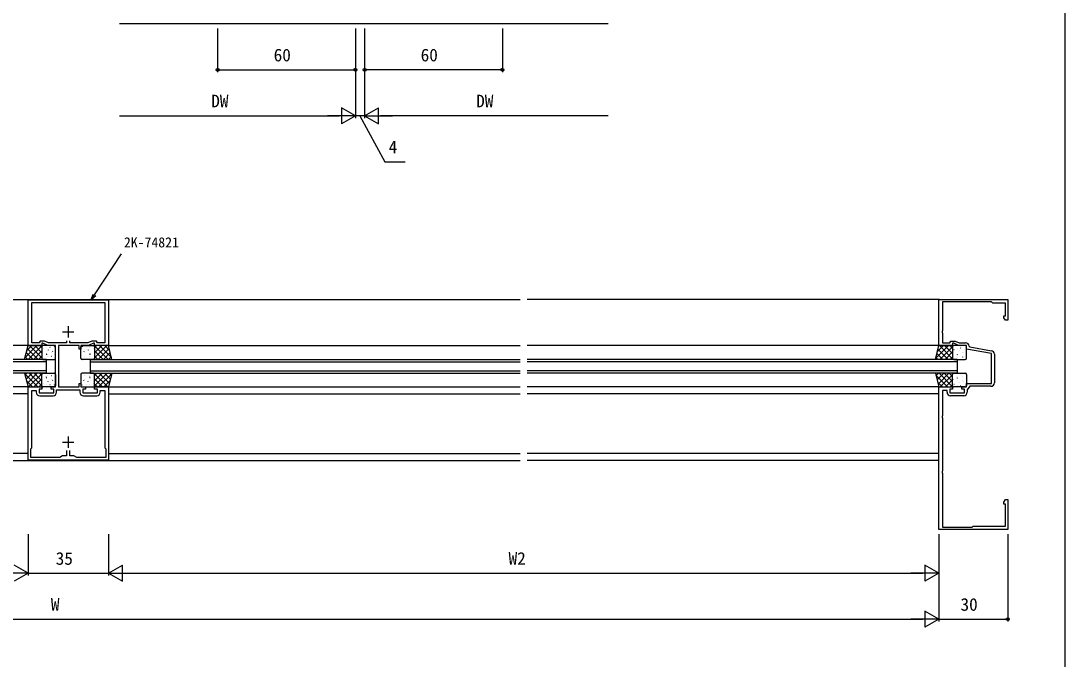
# Model space of a CAD drawing. Units: millimetres, scale not verified. Extents: x -437 to 438, y -681 to 679.
# Drawn here: x -16.3 to 438.3, y -403.8 to -126.2 of the extents above; entities that cross this region are included whole.
import ezdxf
from ezdxf.enums import TextEntityAlignment as Align

# ---------------------------------------------------------------- set-up
doc = ezdxf.new("R2010")
doc.units = ezdxf.units.MM
doc.header["$LTSCALE"] = 4
for name, color, linetype in [('0-2_YKK_11', 7, 'Continuous'), ('0-3_YKK_12', 2, 'Continuous'), ('0-4_YKK_13', 4, 'Continuous'), ('0-6_YKK_D', 6, 'Continuous'), ('0-7_YKK_ZWAK', 7, 'Continuous')]:
    doc.layers.add(name, color=color, linetype=linetype)
doc.styles.add('ＭＳ ゴシック', font='')
doc.styles.get('ＭＳ ゴシック').set_extended_font_data('MS Gothic')

msp = doc.modelspace()

# ---------------------------------------------------------------- linework, layer by layer
at = {"layer": '0-2_YKK_11'}
for p, q in [((407.5, -271.091), (407.5, -283.6)), ((-8.1, -289.2), (-2.3, -289.2)), ((10.9, -289.2), (16.7, -289.2)), ((394.2, -289.2), (388.4, -289.2))]:
    msp.add_line(p, q, dxfattribs=at)
for points in [[(21.8, -317.3), (-13.2, -317.3), (-13.2, -285.4), (-7.2, -285.4), (-7.2, -286.4), (-8.4, -286.4), (-8.4, -288), (-2, -288), (-2, -286.4), (-3.2, -286.4), (-3.2, -285.4), (-1.2, -285.4), (-1.2, -267.4), (-4.555, -267.4), (-6.7, -266.4), (-7.2, -266.4), (-7.2, -267.4), (-13.2, -267.4), (-13.2, -247.5), (21.8, -247.5), (21.8, -267.4), (15.8, -267.4), (15.8, -266.4), (15.3, -266.4), (13.156, -267.4), (9.8, -267.4), (9.8, -268.9), (9, -268.9), (9, -267.4), (0, -267.4), (0, -285.4), (9, -285.4), (9, -283.9), (9.8, -283.9), (9.8, -285.4), (11.8, -285.4), (11.8, -286.4), (10.6, -286.4), (10.6, -288), (17, -288)], [(3.6, -265.308), (3.6, -266.2), (-4.289, -266.2), (-6.005, -265.4), (-7.938, -265.4), (-8.4, -266.2), (-11.6, -266.2), (-11.6, -248.7), (20.2, -248.7), (20.2, -266.2), (17, -266.2), (16.538, -265.4), (14.605, -265.4), (12.89, -266.2), (5, -266.2), (5, -265.308)], [(383.3, -347.4), (383.3, -285.4), (389.3, -285.4), (389.3, -286.4), (388.1, -286.4), (388.1, -288), (394.5, -288), (394.5, -286.4), (393.3, -286.4), (393.3, -285.4), (395.3, -285.4), (395.3, -283.9), (406.3, -283.9), (406.3, -270.84), (395.3, -268.9), (395.3, -267.4), (391.945, -267.4), (389.8, -266.4), (389.3, -266.4), (389.3, -267.4), (383.3, -267.4), (383.3, -247.4), (413.3, -247.4), (413.3, -256.4), (412.3, -256.4), (411.67, -255.309), (411.67, -254.4), (412.3, -254.4), (412.3, -248.9), (406.8, -248.9), (406.3, -248.4), (384.9, -248.4), (384.9, -260.942), (384.78, -261.125), (384.78, -261.675), (384.9, -261.858), (384.9, -266.2), (388.1, -266.2), (388.562, -265.4), (390.495, -265.4)], [(390.495, -265.4), (392.211, -266.2), (395, -266.2)], [(396.499, -267.651), (396.747, -267.937), (406.26, -269.614)], [(17, -288), (17, -286.4), (15.8, -286.4), (15.8, -285.4), (21.8, -285.4), (21.8, -317.3)], [(406, -285.1), (396.8, -285.1), (395.7, -286.671), (395.7, -287.7)], [(3.6, -313.1), (3.6, -315.4), (1.8, -315.4), (0.588, -316.1), (-12, -316.1), (-12, -312.3), (-11.6, -311.9), (-11.6, -286.9), (-9.6, -286.9), (-9.6, -287.7)], [(-0.8, -287.7), (-0.8, -286.6), (9.4, -286.6), (9.4, -287.7)], [(18.2, -287.7), (18.2, -286.9), (20.2, -286.9), (20.2, -311.9), (20.6, -312.3), (20.6, -316.1), (8.013, -316.1), (6.8, -315.4), (5, -315.4), (5, -313.1)], [(386.9, -287.7), (386.9, -286.9), (384.9, -286.9), (384.9, -297.942), (384.78, -298.125), (384.78, -298.675), (384.9, -298.858), (384.9, -321.942), (384.78, -322.125), (384.78, -322.675), (384.9, -322.858), (384.9, -346.4), (397.8, -346.4), (398.3, -345.9), (412.3, -345.9), (412.3, -336.4), (411.67, -336.4), (411.67, -335.491), (412.3, -334.4), (413.3, -334.4), (413.3, -347.4), (383.3, -347.4)]]:
    msp.add_lwpolyline(points, dxfattribs=at)
for centre, start, end in [((395, -267.7), 1.87261, 90), ((406, -271.091), 0.00001, 79.99999), ((406, -283.6), 270.00001, 359.99999), ((-8.1, -287.7), 180, 270), ((-2.3, -287.7), 270, 0), ((10.9, -287.7), 180, 270), ((16.7, -287.7), 270, 0), ((388.4, -287.7), 180.00001, 269.99999), ((394.2, -287.7), 270.00001, 359.99999)]:
    msp.add_arc(centre, 1.5, start, end, dxfattribs=at)
at = {"layer": '0-3_YKK_12'}
for p, q in [((239.327, -127.4), (26.647, -127.4)), ((-195.95, -247.4), (201.05, -247.4)), ((383.6, -247.4), (204.05, -247.4)), ((4.3, -258.9), (4.3, -263.9)), ((1.8, -261.4), (6.8, -261.4)), ((-13.2, -267.4), (-195.95, -267.4)), ((21.8, -267.4), (201.05, -267.4)), ((383.6, -267.4), (204.05, -267.4)), ((-5.2, -273.4), (-195.95, -273.4)), ((-5.2, -274.4), (-195.95, -274.4)), ((-5.2, -279.4), (-5.2, -273.4)), ((13.8, -273.4), (13.8, -279.4)), ((13.8, -273.4), (201.05, -273.4)), ((13.8, -274.4), (201.05, -274.4)), ((391.3, -273.4), (204.05, -273.4)), ((391.3, -274.4), (204.05, -274.4)), ((391.3, -273.4), (391.3, -279.4)), ((-5.2, -278.4), (-195.95, -278.4)), ((-5.2, -279.4), (-195.95, -279.4)), ((13.8, -278.4), (201.05, -278.4)), ((13.8, -279.4), (201.05, -279.4)), ((391.3, -278.4), (204.05, -278.4)), ((391.3, -279.4), (204.05, -279.4)), ((-13.2, -285.4), (-195.95, -285.4)), ((21.8, -285.4), (201.05, -285.4)), ((383.6, -285.4), (204.05, -285.4)), ((-13.2, -288.4), (-195.95, -288.4)), ((21.8, -288.4), (201.05, -288.4)), ((383.3, -288.4), (204.05, -288.4)), ((4.3, -306.9), (4.3, -311.9)), ((1.8, -309.4), (6.8, -309.4)), ((-13.2, -314.4), (-195.95, -314.4)), ((-195.95, -317.4), (201.05, -317.4)), ((21.8, -314.4), (201.05, -314.4)), ((383.3, -314.4), (204.05, -314.4)), ((383.3, -317.4), (204.05, -317.4))]:
    msp.add_line(p, q, dxfattribs=at)
at = {"layer": '0-4_YKK_13'}
for p, q in [((-14.484, -272.537), (-9.347, -267.4)), ((-13.736, -269.544), (-11.592, -267.4)), ((-13.102, -273.4), (-7.2, -267.498)), ((-12.534, -267.4), (-7.2, -272.734)), ((-10.289, -267.4), (-7.2, -270.489)), ((-8.044, -267.4), (-7.2, -268.244)), ((-7.2, -267.9), (-7.2, -272.9)), ((-1.7, -267.4), (-6.7, -267.4)), ((-5.122, -268.208), (-5.115, -268.215)), ((-3.708, -268.036), (-3.62, -268.083)), ((-1.764, -267.844), (-1.74, -267.888)), ((-1.2, -272.9), (-1.2, -267.9)), ((9.8, -272.9), (9.8, -267.9)), ((10.3, -267.4), (15.3, -267.4)), ((10.364, -267.844), (10.34, -267.888)), ((12.309, -268.036), (12.22, -268.083)), ((13.723, -268.208), (13.715, -268.215)), ((21.135, -267.4), (15.8, -272.734)), ((18.889, -267.4), (15.8, -270.489)), ((16.644, -267.4), (15.8, -268.244)), ((21.702, -273.4), (15.8, -267.498)), ((15.8, -267.9), (15.8, -272.9)), ((23.085, -272.537), (17.947, -267.4)), ((22.336, -269.544), (20.192, -267.4)), ((381.882, -273.071), (387.553, -267.4)), ((382.631, -270.077), (385.308, -267.4)), ((383.566, -267.4), (389.3, -273.134)), ((383.798, -273.4), (389.3, -267.898)), ((385.811, -267.4), (389.3, -270.889)), ((388.056, -267.4), (389.3, -268.644)), ((389.3, -267.9), (389.3, -272.9)), ((394.8, -267.4), (389.8, -267.4)), ((392.545, -267.601), (392.569, -267.645)), ((395.3, -272.9), (395.3, -267.9)), ((-14.414, -272.256), (-13.269, -273.4)), ((-13.965, -270.46), (-11.024, -273.4)), ((-13.516, -268.664), (-8.779, -273.4)), ((-10.857, -273.4), (-7.2, -269.743)), ((-8.612, -273.4), (-7.2, -271.988)), ((-7.105, -270.027), (-7.098, -270.034)), ((-7.012, -270.711), (-6.988, -270.755)), ((-6.579, -268.635), (-6.555, -268.678)), ((-5.233, -270.926), (-5.144, -270.972)), ((-5.122, -271.302), (-5.098, -271.346)), ((-4.937, -271.969), (-4.93, -271.975)), ((-4.388, -269.278), (-4.364, -269.322)), ((-2.93, -271.945), (-2.906, -271.989)), ((-2.918, -270.183), (-2.91, -270.189)), ((-2.498, -269.869), (-2.474, -269.913)), ((11.098, -269.869), (11.074, -269.913)), ((11.53, -271.945), (11.506, -271.989)), ((11.518, -270.183), (11.51, -270.189)), ((12.988, -269.278), (12.964, -269.322)), ((13.538, -271.969), (13.53, -271.975)), ((13.722, -271.302), (13.698, -271.346)), ((13.833, -270.926), (13.745, -270.972)), ((15.179, -268.635), (15.155, -268.678)), ((15.612, -270.711), (15.588, -270.755)), ((15.705, -270.027), (15.698, -270.034)), ((19.457, -273.4), (15.8, -269.743)), ((17.212, -273.4), (15.8, -271.988)), ((22.116, -268.664), (17.38, -273.4)), ((22.565, -270.46), (19.625, -273.4)), ((23.014, -272.256), (21.87, -273.4)), ((382.006, -272.576), (382.83, -273.4)), ((382.455, -270.78), (385.076, -273.4)), ((382.904, -268.984), (387.321, -273.4)), ((386.043, -273.4), (389.3, -270.143)), ((388.288, -273.4), (389.3, -272.388)), ((389.395, -270.427), (389.402, -270.434)), ((389.488, -271.111), (389.512, -271.155)), ((389.921, -269.035), (389.945, -269.078)), ((391.267, -271.326), (391.355, -271.372)), ((391.377, -268.608), (391.385, -268.615)), ((391.378, -271.702), (391.402, -271.746)), ((391.562, -272.369), (391.57, -272.375)), ((392.112, -269.678), (392.136, -269.722)), ((392.792, -268.436), (392.88, -268.483)), ((393.57, -272.345), (393.594, -272.389)), ((393.582, -270.583), (393.59, -270.589)), ((394.002, -270.269), (394.026, -270.313)), ((394.736, -268.244), (394.76, -268.288)), ((-6.7, -273.4), (-1.7, -273.4)), ((-5.554, -273.379), (-5.543, -273.4)), ((15.3, -273.4), (10.3, -273.4)), ((14.154, -273.379), (14.143, -273.4)), ((389.8, -273.4), (394.8, -273.4)), ((-14.618, -279.729), (-8.947, -285.4)), ((-14.494, -280.224), (-13.669, -279.4)), ((-14.045, -282.02), (-11.424, -279.4)), ((-13.596, -283.816), (-9.179, -279.4)), ((-12.934, -285.4), (-7.2, -279.666)), ((-12.702, -279.4), (-7.2, -284.902)), ((-10.457, -279.4), (-7.2, -282.657)), ((-8.212, -279.4), (-7.2, -280.412)), ((-7.2, -284.9), (-7.2, -279.9)), ((-7.012, -281.689), (-6.988, -281.645)), ((-6.7, -279.4), (-1.7, -279.4)), ((-5.233, -281.474), (-5.144, -281.428)), ((-5.122, -281.098), (-5.098, -281.054)), ((-4.937, -280.431), (-4.93, -280.425)), ((-2.93, -280.455), (-2.906, -280.411)), ((-1.2, -279.9), (-1.2, -284.9)), ((9.8, -279.9), (9.8, -284.9)), ((15.3, -279.4), (10.3, -279.4)), ((11.53, -280.455), (11.506, -280.411)), ((13.538, -280.431), (13.53, -280.425)), ((13.722, -281.098), (13.698, -281.054)), ((13.833, -281.474), (13.745, -281.428)), ((15.612, -281.689), (15.588, -281.645)), ((21.302, -279.4), (15.8, -284.902)), ((19.057, -279.4), (15.8, -282.657)), ((16.812, -279.4), (15.8, -280.412)), ((21.535, -285.4), (15.8, -279.666)), ((15.8, -284.9), (15.8, -279.9)), ((23.218, -279.729), (17.547, -285.4)), ((22.196, -283.816), (17.78, -279.4)), ((22.645, -282.02), (20.025, -279.4)), ((23.094, -280.224), (22.27, -279.4)), ((382.016, -280.263), (387.153, -285.4)), ((382.086, -280.544), (383.23, -279.4)), ((382.535, -282.34), (385.476, -279.4)), ((382.984, -284.136), (387.721, -279.4)), ((383.398, -279.4), (389.3, -285.302)), ((383.966, -285.4), (389.3, -280.066)), ((385.643, -279.4), (389.3, -283.057)), ((387.888, -279.4), (389.3, -280.812)), ((389.3, -284.9), (389.3, -279.9)), ((389.8, -279.4), (394.8, -279.4)), ((390.946, -279.421), (390.957, -279.4)), ((391.267, -281.874), (391.355, -281.828)), ((391.378, -281.498), (391.402, -281.454)), ((391.562, -280.831), (391.57, -280.825)), ((393.57, -280.855), (393.594, -280.811)), ((395.3, -279.9), (395.3, -284.9)), ((-13.869, -282.723), (-11.192, -285.4)), ((-10.689, -285.4), (-7.2, -281.911)), ((-8.444, -285.4), (-7.2, -284.156)), ((-7.105, -282.373), (-7.098, -282.366)), ((-1.7, -285.4), (-6.7, -285.4)), ((-6.579, -283.765), (-6.555, -283.722)), ((-5.122, -284.192), (-5.115, -284.185)), ((-4.388, -283.122), (-4.364, -283.078)), ((-3.955, -285.199), (-3.931, -285.155)), ((-3.708, -284.364), (-3.62, -284.317)), ((-2.918, -282.217), (-2.91, -282.211)), ((-2.498, -282.531), (-2.474, -282.487)), ((-1.764, -284.556), (-1.74, -284.512)), ((10.3, -285.4), (15.3, -285.4)), ((10.364, -284.556), (10.34, -284.512)), ((11.098, -282.531), (11.074, -282.487)), ((11.518, -282.217), (11.51, -282.211)), ((12.309, -284.364), (12.22, -284.317)), ((12.555, -285.199), (12.532, -285.155)), ((12.988, -283.122), (12.964, -283.078)), ((13.723, -284.192), (13.715, -284.185)), ((15.179, -283.765), (15.155, -283.722)), ((15.705, -282.373), (15.698, -282.366)), ((19.289, -285.4), (15.8, -281.911)), ((17.044, -285.4), (15.8, -284.156)), ((22.469, -282.723), (19.792, -285.4)), ((382.764, -283.256), (384.908, -285.4)), ((386.211, -285.4), (389.3, -282.311)), ((388.456, -285.4), (389.3, -284.556)), ((389.395, -282.773), (389.402, -282.766)), ((389.488, -282.089), (389.512, -282.045)), ((394.8, -285.4), (389.8, -285.4)), ((389.921, -284.165), (389.945, -284.122)), ((391.377, -284.592), (391.385, -284.585)), ((392.112, -283.522), (392.136, -283.478)), ((392.792, -284.764), (392.88, -284.717)), ((393.582, -282.617), (393.59, -282.611)), ((394.002, -282.931), (394.026, -282.887)), ((394.736, -284.956), (394.76, -284.912))]:
    msp.add_line(p, q, dxfattribs=at)
for points in [[(-14.7, -273.4), (-13.2, -267.4), (-7.2, -267.4), (-7.2, -273.4)], [(23.3, -273.4), (21.8, -267.4), (15.8, -267.4), (15.8, -273.4)], [(381.8, -273.4), (383.3, -267.4), (389.3, -267.4), (389.3, -273.4)], [(-14.7, -279.4), (-13.2, -285.4), (-7.2, -285.4), (-7.2, -279.4)], [(23.3, -279.4), (21.8, -285.4), (15.8, -285.4), (15.8, -279.4)], [(381.8, -279.4), (383.3, -285.4), (389.3, -285.4), (389.3, -279.4)]]:
    msp.add_lwpolyline(points, close=True, dxfattribs=at)
for centre, start, end in [((-6.7, -267.9), 90, 180), ((-1.7, -267.9), 0, 90), ((10.3, -267.9), 90, 180), ((15.3, -267.9), 0, 90), ((389.8, -267.9), 90, 180), ((394.8, -267.9), 0, 90), ((-6.7, -272.9), 180, 270), ((-1.7, -272.9), 270, 0), ((10.3, -272.9), 180, 270), ((15.3, -272.9), 270, 0), ((389.8, -272.9), 180, 270), ((394.8, -272.9), 270, 0), ((-6.7, -279.9), 90, 180), ((-1.7, -279.9), 0, 90), ((10.3, -279.9), 90, 180), ((15.3, -279.9), 0, 90), ((389.8, -279.9), 90, 180), ((394.8, -279.9), 0, 90), ((-6.7, -284.9), 180, 270), ((-1.7, -284.9), 270, 0), ((10.3, -284.9), 180, 270), ((15.3, -284.9), 270, 0), ((389.8, -284.9), 180, 270), ((394.8, -284.9), 270, 0)]:
    msp.add_arc(centre, 0.5, start, end, dxfattribs=at)
at = {"layer": '0-6_YKK_D'}
for p, q in [((69.303, -129.4), (69.303, -148.4)), ((129.3, -129.4), (129.3, -148.4)), ((129.303, -129.4), (129.303, -168.4)), ((129.303, -129.4), (129.303, -168.4)), ((133.3, -129.4), (133.3, -168.4)), ((133.3, -129.4), (133.3, -148.4)), ((133.3, -129.4), (133.3, -168.4)), ((193.297, -129.4), (193.297, -148.4)), ((69.303, -147.4), (129.3, -147.4)), ((193.297, -147.4), (133.3, -147.4)), ((26.647, -167.4), (122.303, -167.4)), ((129.303, -167.4), (117.179, -167.4)), ((129.303, -167.4), (123.241, -163.9)), ((123.241, -163.9), (123.241, -170.9)), ((129.303, -167.4), (123.241, -170.9)), ((129.303, -167.4), (126.753, -167.4)), ((133.3, -167.4), (129.303, -167.4)), ((133.3, -167.4), (129.303, -167.4)), ((133.3, -167.4), (139.362, -163.9)), ((133.3, -167.4), (135.85, -167.4)), ((133.3, -167.4), (139.362, -170.9)), ((133.3, -167.4), (145.424, -167.4)), ((139.362, -170.9), (139.362, -163.9)), ((239.327, -167.4), (140.3, -167.4)), ((-13.2, -349.4), (-13.2, -367.4)), ((-13.2, -349.4), (-13.2, -367.4)), ((21.8, -349.4), (21.8, -367.4)), ((21.8, -349.4), (21.8, -367.4)), ((383.3, -349.4), (383.3, -367.4)), ((383.3, -349.4), (383.3, -387.4)), ((383.3, -349.4), (383.3, -387.4)), ((413.3, -349.4), (413.3, -387.4)), ((-13.2, -366.4), (-19.262, -362.9)), ((21.8, -366.4), (27.862, -362.9)), ((27.862, -369.9), (27.862, -362.9)), ((383.3, -366.4), (377.238, -362.9)), ((377.238, -362.9), (377.238, -369.9)), ((-13.2, -366.4), (-25.324, -366.4)), ((-13.2, -366.4), (-19.262, -369.9)), ((-13.2, -366.4), (21.8, -366.4)), ((21.8, -366.4), (27.862, -369.9)), ((21.8, -366.4), (33.924, -366.4)), ((28.8, -366.4), (376.3, -366.4)), ((383.3, -366.4), (371.176, -366.4)), ((383.3, -366.4), (377.238, -369.9)), ((-374.7, -386.4), (376.3, -386.4)), ((383.3, -386.4), (371.176, -386.4)), ((383.3, -386.4), (377.238, -382.9)), ((377.238, -382.9), (377.238, -389.9)), ((383.3, -386.4), (377.238, -389.9)), ((383.3, -386.4), (413.3, -386.4))]:
    msp.add_line(p, q, dxfattribs=at)
for points in [[(131.302, -167.4), (142.186, -187.4), (150.917, -187.4)], [(14.27, -247.5), (15.676, -245.373), (27.494, -227.5)], [(16.246, -245.75), (14.27, -247.5), (15.106, -244.996)]]:
    msp.add_lwpolyline(points, dxfattribs=at)
for centre in [(69.303, -147.4), (129.3, -147.4), (133.3, -147.4), (193.297, -147.4), (413.3, -386.4)]:
    msp.add_circle(centre, 0.637, dxfattribs=at)
at = {"layer": '0-7_YKK_ZWAK'}
msp.add_lwpolyline([(-436.7, -681.4), (438.3, -681.4), (438.3, 643.6)], dxfattribs=at)

# ---------------------------------------------------------------- texts
at = {"layer": '0-6_YKK_D', "style": 'ＭＳ ゴシック'}
for s, height, p in [('60', 5.499, (93.741, -145.4)), ('60', 5.499, (157.737, -145.4)), ('DW', 5.499, (66.57, -165.4)), ('DW', 5.499, (181.909, -165.4)), ('4', 5.499, (143.803, -185.4)), ('2K-74821', 4.399, (28.551, -226)), ('35', 5.499, (-1.154, -364.4)), ('W2', 5.499, (196.009, -364.4)), ('W', 5.499, (-3.248, -384.4)), ('30', 5.499, (392.76, -384.4))]:
    msp.add_text(s, height=height, dxfattribs=at).set_placement(p, align=Align.BOTTOM_LEFT)

doc.saveas('drawing.dxf')
